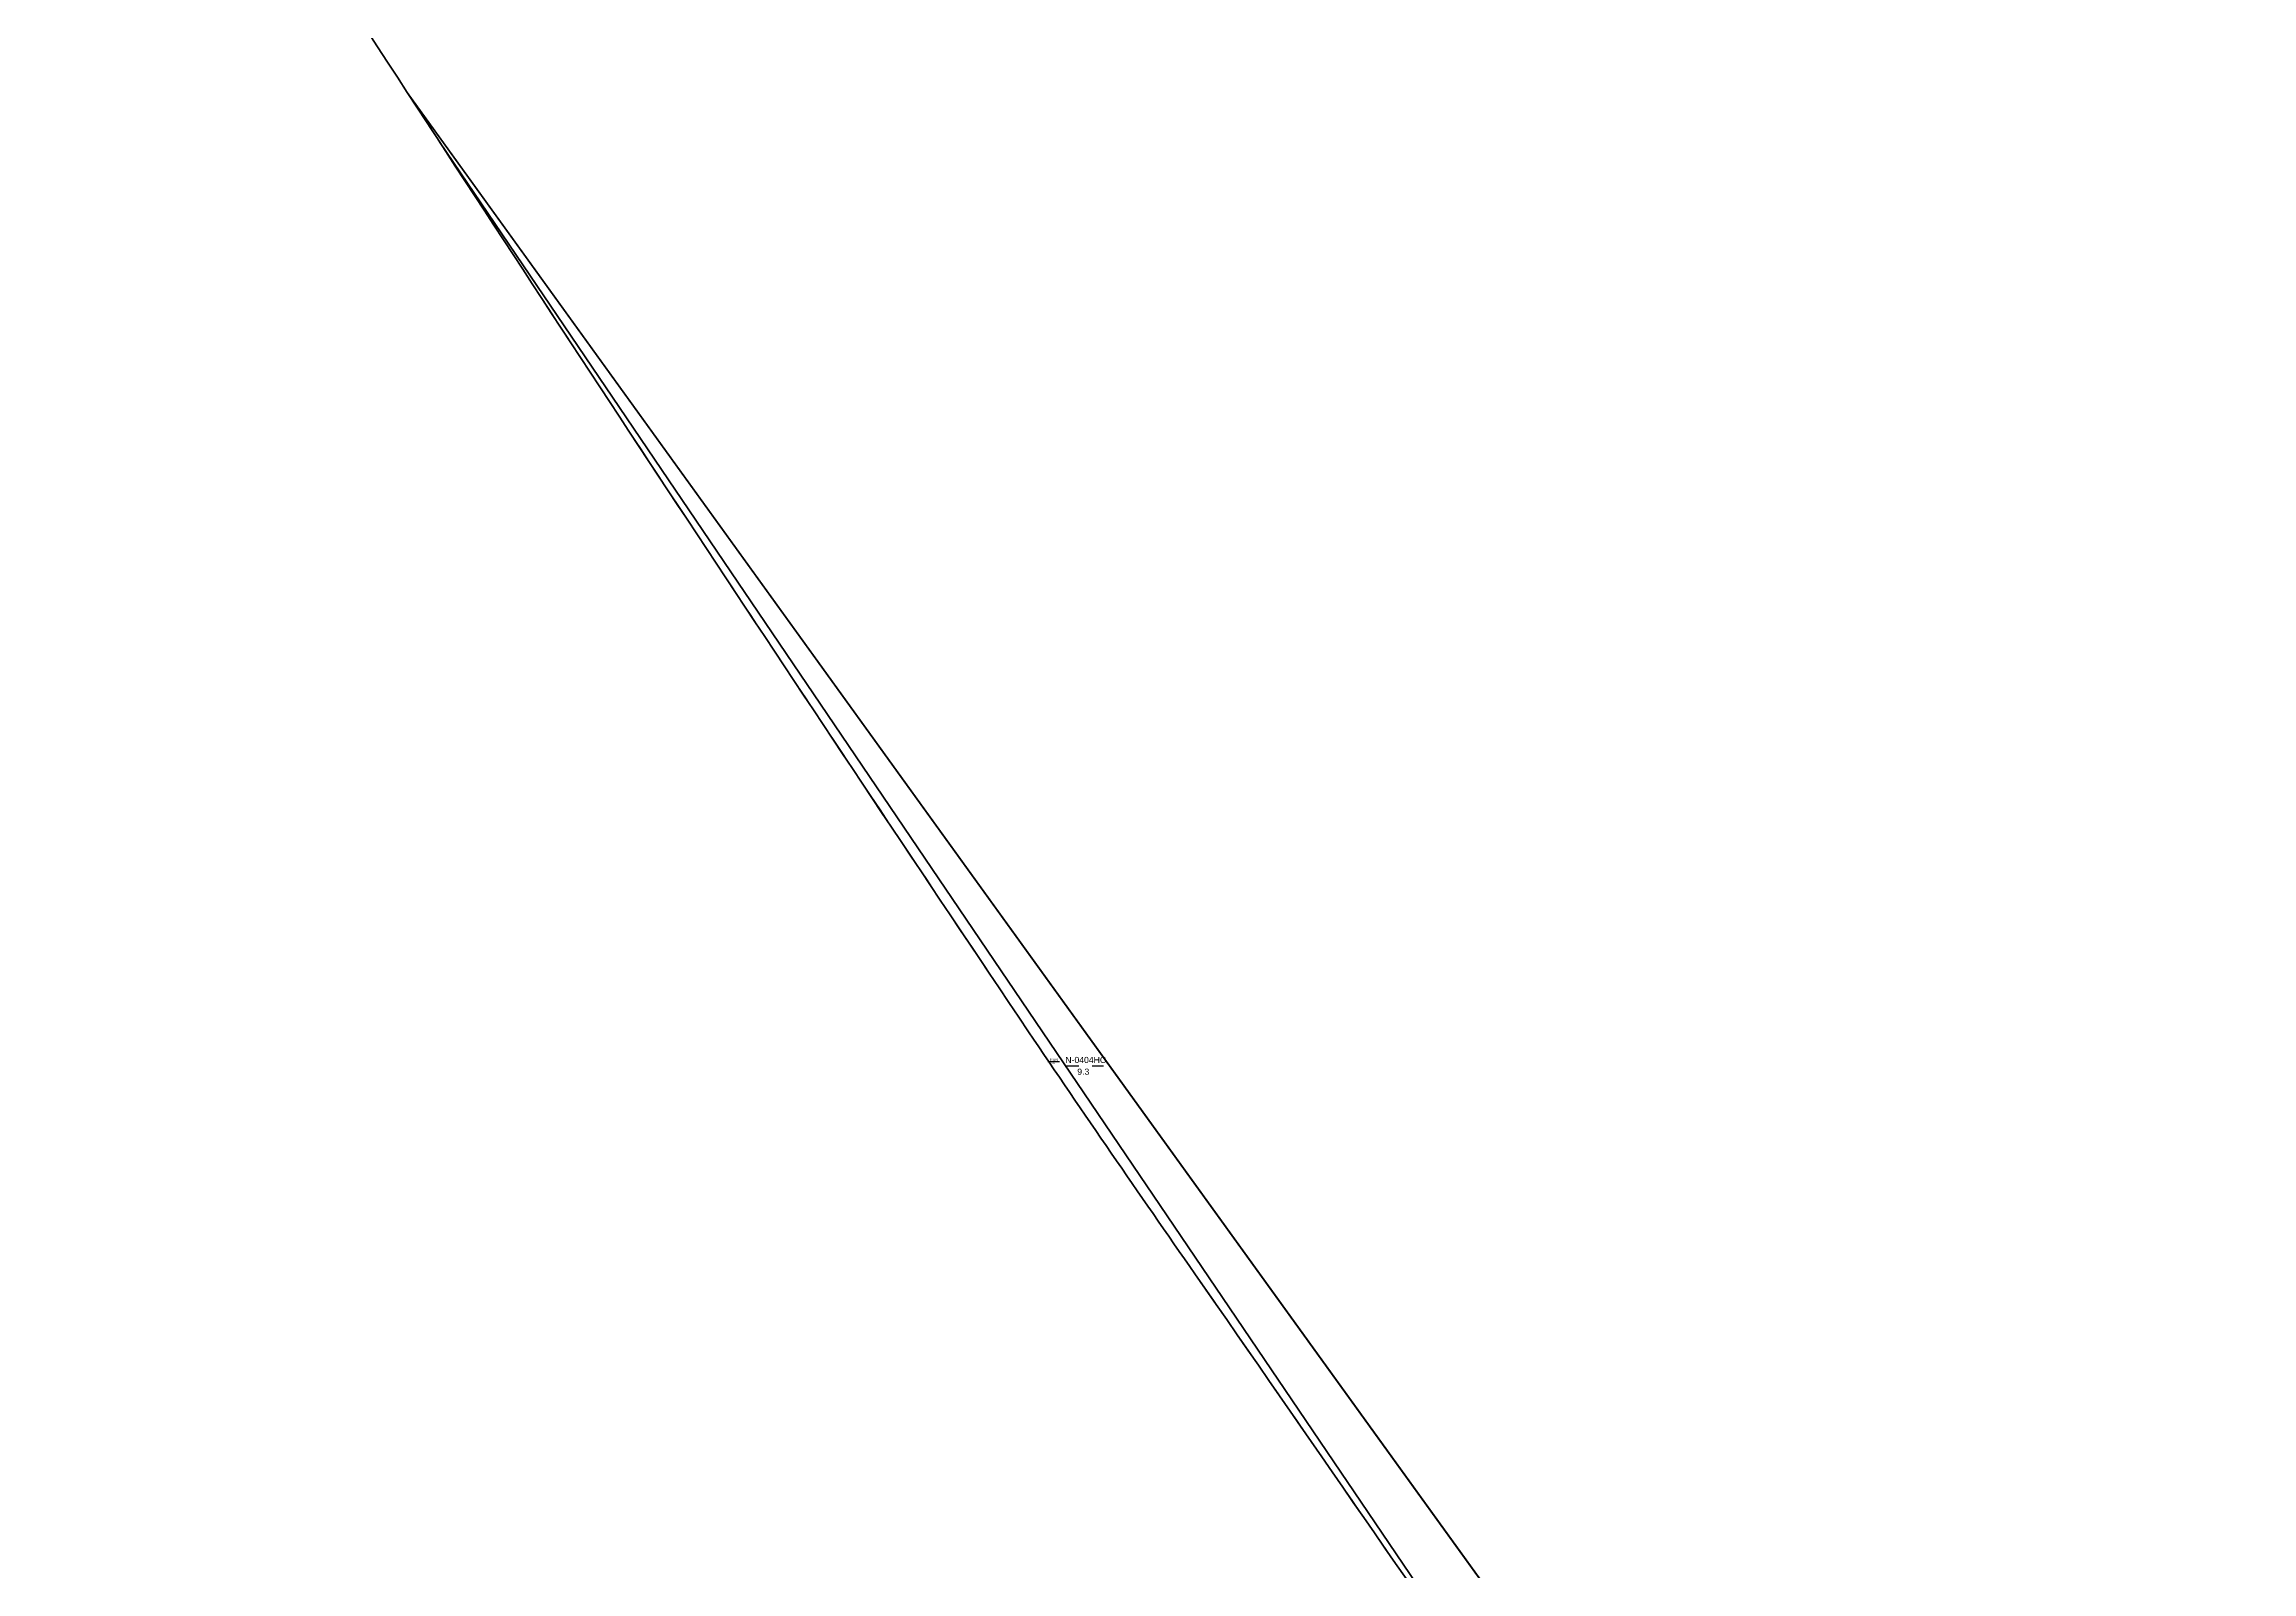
# Model space of a CAD drawing. Header units: metres. Extents: x 15788 to 16056, y 1027 to 1229.
# Drawn here: x 15880.46 to 15896.77, y 1149.18 to 1160.47 of the extents above; entities that cross this region are included whole.
import ezdxf
from ezdxf.enums import TextEntityAlignment as Align

# ---------------------------------------------------------------- set-up
doc = ezdxf.new("R2010")
doc.units = ezdxf.units.M
doc.linetypes.add('XX82', pattern=[5, 4, -1])
doc.layers.add('kc_dw', color=2, linetype='Continuous')
doc.layers.add('kc_jt', color=181, linetype='Continuous')
doc.styles.add('st_h', font='txt.shx', dxfattribs={"bigfont": 'hztxt.shx'})
doc.styles.get("Standard").update_dxf_attribs({"font": 'arial.ttf'})

# ---------------------------------------------------------------- blocks, each defined once
blk = doc.blocks.new('emap_yt')
at = {"linetype": 'XX82'}
blk.add_line((-8.9, -2.3), (9.8, -2.3), dxfattribs=at)
at = {"style": 'st_h', "flags": 1}
for tag, p in [('用地类型', (10.4, 14.5)), ('单位序号', (10.4, 9)), ('规划序号', (11.7, 4.6)), ('规划用途', (13.2, -0.6)), ('勘测类型', (32.5, 3.8)), ('单位名', (33.4, -1.9)), ('勘测序号', (12.5, -10.5)), ('原宗地号', (12.7, -5.7)), ('新宗地号', (31, -14.8)), ('权属', (34.1, -8.1))]:
    blk.add_attdef(tag, p, '', height=4.38, dxfattribs=at)
blk.add_attdef('原来用途', text='', height=3).set_placement((1.1, -0.9), align=Align.CENTER)
blk.add_attdef('面积', (-3, -6.6), '', height=3)
at = {"linetype": 'XX82', "style": 'st_h', "flags": 1}
blk.add_attdef('街道号', (12.8, -14.6), '', height=4.38, dxfattribs=at)
at = {"linetype": 'XX82', "flags": 1}
for tag, p in [('所有权人', (14.1, -19.6)), ('地块名称', (14.6, -23.6)), ('所有权宗地号', (20, -28.7)), ('地块号', (20.4, -33.6))]:
    blk.add_attdef(tag, p, '', height=2.5, dxfattribs=at)

msp = doc.modelspace()

# ---------------------------------------------------------------- linework, layer by layer
at = {"layer": 'kc_dw', "flags": 128}
for points in [[(15957.71, 1183.24), (15952.76, 1191.953), (15863.071, 1191.787, -0.000225), (15868.67, 1182.92), (15875.77, 1171.67), (15878.52, 1167.3, 0.003573), (15883.14, 1160.11), (15898.787, 1138.426), (15962.48, 1166.86)], [(15863.071, 1191.787), (15832.688, 1191.73), (15884.243, 1116.633), (15886.923, 1117.977), (15943.272, 1027.5), (15970.035, 1027.5), (15939.8, 1078.87), (15933.82, 1089.03), (15932.523, 1089.437), (15929.33, 1090.44), (15898.7, 1136.99), (15897.99, 1138.07, 0.002094), (15895.15, 1142.39, 0.005018), (15893.94, 1144.17, 0.001011), (15888.96, 1151.38, -0.003965), (15887.73, 1153.17, -0.003732), (15883.14, 1160.11, -0.003573), (15878.52, 1167.3, -0.000267), (15875.77, 1171.67), (15868.67, 1182.92, 0.000225)], [(15883.14, 1160.11, 0.003732), (15887.73, 1153.17, 0.003965), (15888.96, 1151.38, -0.001011), (15893.94, 1144.17, -0.005018), (15895.15, 1142.39, -0.002094), (15897.99, 1138.07), (15898.787, 1138.426)]]:
    msp.add_lwpolyline(points, format="xyb", close=True, dxfattribs=at)
at = {"layer": 'kc_jt', "flags": 128}
for points in [[(15957.71, 1183.24), (15952.76, 1191.953), (15863.071, 1191.787, -0.000225), (15868.67, 1182.92), (15875.77, 1171.67), (15878.52, 1167.3, 0.003573), (15883.14, 1160.11), (15898.787, 1138.426), (15962.48, 1166.86)], [(15863.071, 1191.787), (15836.194, 1191.737), (15838.967, 1187.808), (15863.625, 1152.861), (15885.682, 1117.354), (15886.923, 1117.977), (15943.272, 1027.5), (15970.035, 1027.5), (15957.894, 1048.128), (15939.8, 1078.87), (15933.82, 1089.03), (15932.523, 1089.437), (15929.33, 1090.44), (15898.7, 1136.99), (15897.99, 1138.07, 0.002094), (15895.15, 1142.39, 0.005018), (15893.94, 1144.17, 0.001011), (15888.96, 1151.38, -0.003965), (15887.73, 1153.17, -0.003732), (15883.14, 1160.11, -0.003573), (15878.52, 1167.3, -0.000267), (15875.77, 1171.67), (15868.67, 1182.92, 0.000225)], [(15883.14, 1160.11, 0.000195), (15883.377, 1159.745), (15893.312, 1145.082, -0.000128), (15893.94, 1144.17, -0.005018), (15895.15, 1142.39, -0.001339), (15896.971, 1139.629), (15897.673, 1139.969)], [(15883.377, 1159.745, 0.003537), (15887.73, 1153.17, 0.003965), (15888.96, 1151.38, -0.000883), (15893.312, 1145.082)]]:
    msp.add_lwpolyline(points, format="xyb", close=True, dxfattribs=at)

# ---------------------------------------------------------------- block references
at = {"layer": 'kc_jt'}
for p, xscale, yscale, zscale, values in [((15887.913, 1152.961), 0.00457205808428, 0.00457205808428, 0.00457205808428, {'面积': '0.8', '原来用途': 'E-1101'}), ((15888.136, 1152.952), 0.01521443461076, 0.01521443461076, 0.01521443461076, {'面积': '9.3', '原来用途': 'N-0404HC'})]:
    msp.add_blockref('emap_yt', p, dxfattribs=dict(at, xscale=xscale, yscale=yscale, zscale=zscale)).add_auto_attribs(values)

doc.saveas('drawing.dxf')
